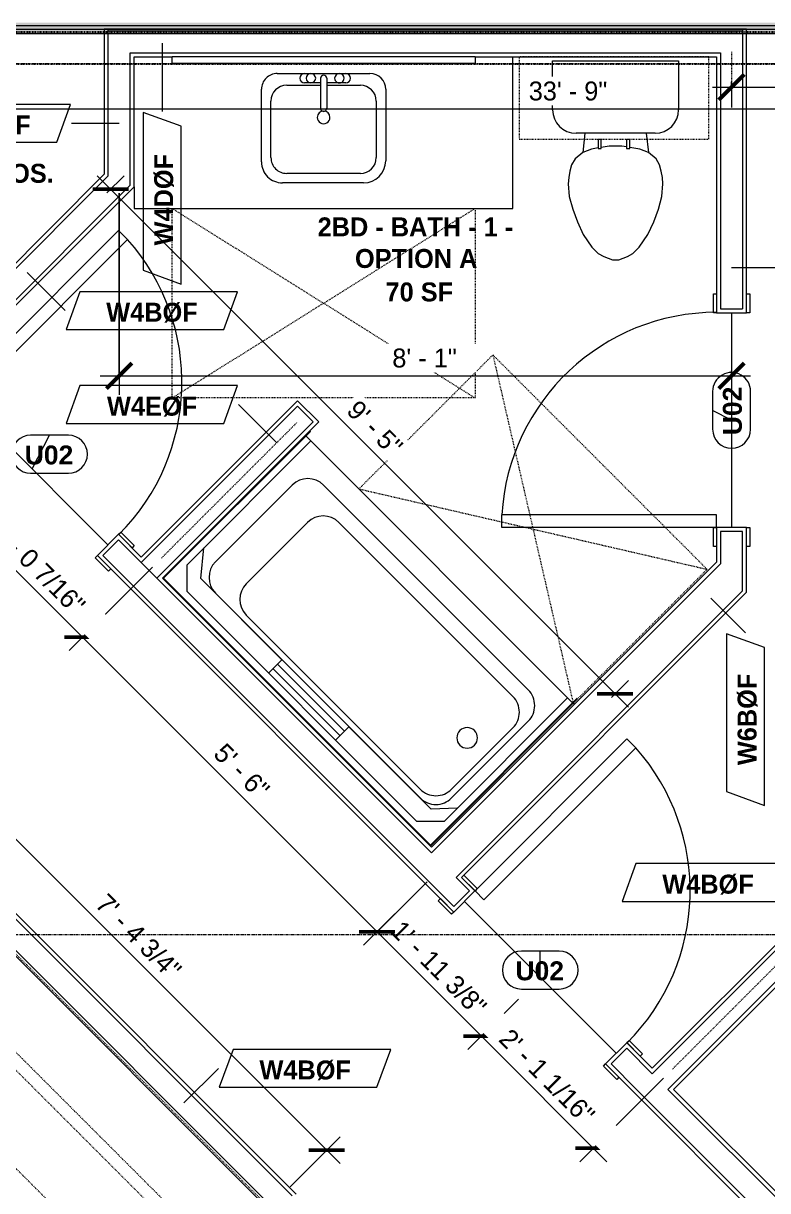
# Model space of a CAD drawing. Header units: inches. Extents: x -4058 to -1781, y 9814 to 12264.
# Drawn here: x -2393.8 to -2275.9, y 11494.7 to 11679.5 of the extents above; entities that cross this region are included whole.
import ezdxf

# ---------------------------------------------------------------- set-up
doc = ezdxf.new("R2010")
doc.units = ezdxf.units.IN
doc.header["$MEASUREMENT"] = 0
for name, pattern in [('Aligning Line 1_8_', [0.25, 0.125, -0.125]), ('Dash', [0.25, 0.125, -0.125]), ('Dash 3_32_', [0.1875, 0.09375, -0.09375]), ('Dash_2_', [0.25, 0.125, -0.125]), ('Grid Line 1_2_', [0.875, 0.5, -0.125, 0.125, -0.125])]:
    doc.linetypes.add(name, pattern=pattern)
for name, color, linetype, lineweight in [('0-1', 7, 'Continuous', 5), ('A-ANNO-DIMS', 211, 'Continuous', 9), ('A-ANNO-DIMS-32', 211, 'Continuous', 9), ('A-AREA-IDEN', 2, 'Continuous', 9), ('A-DETL-1', 90, 'Dash 3_32_', 9), ('A-DOOR-2', 31, 'Continuous', 9), ('A-DOOR-IDEN', 31, 'Continuous', 9), ('A-FLOR-2', 192, 'Continuous', 9), ('A-GENM', 5, 'Continuous', 9), ('A-GENM-2', 147, 'Dash', 9), ('A-WALL-1', 7, 'Continuous', 9), ('A-WALL-2', 113, 'Continuous', 9), ('A-WALL-IDEN', 211, 'Continuous', 9), ('G-ANNO-SYMB', 111, 'Aligning Line 1_8_', 9), ('I-WALL-1', 1, 'Continuous', 18), ('I-WALL-2', 10, 'Continuous', 5), ('I-WALL-3', 7, 'Continuous', 9), ('I-WALL-4', 2, 'Continuous', 9), ('P-SANR-FIXT', 6, 'Continuous', 9), ('Q-CASE', 31, 'Continuous', 9), ('Q-CASE-3', 31, 'Dash', 9), ('Q-CASE-HDLN', 31, 'Dash', 9), ('S-GRID-1', 1, 'Grid Line 1_2_', 9)]:
    doc.layers.add(name, color=color, linetype=linetype, lineweight=lineweight)
doc.layers.add('0-3', color=250, linetype='Dash_2_')
doc.styles.add('Arial_B', font='arialbd.ttf', dxfattribs={"height": 3})
doc.styles.add('Century Gothic', font='ufonts.com_century-gothic.ttf', dxfattribs={"height": 3})
doc.styles.add('Century Gothic_B_1', font='GOTHICB.TTF', dxfattribs={"height": 3})
doc.dimstyles.new('MARKETING_DIMENSION', dxfattribs={"dimscale": 12, "dimtxt": 3.132505, "dimasz": 0.333333, "dimexe": 0.25, "dimexo": 0.166667, "dimgap": 0.041667, "dimtad": 1, "dimdec": 4, "dimrnd": 0.0625, "dimzin": 3, "dimdsep": 46, "dimlunit": 4, "dimtxsty": 'Century Gothic', "dimblk1": 'OBLIQUE', "dimblk2": 'OBLIQUE', "dimsah": 1, "dimcen": 0.09, "dimdle": 0.25, "dimazin": 0, "dimtfac": 1, "dimtdec": 4, "dimtix": 1, "dimtmove": 0, "dimatfit": 3, "dimfxl": 1, "dimtvp": 1, "dimtfill": 1, "dimfrac": 2, "dimtolj": 1, "dimtzin": 0, "dimarcsym": 2})
doc.dimstyles.new('THE_DIMENSION_STRING', dxfattribs={"dimscale": 12, "dimtxt": 3.132505, "dimasz": 0.333333, "dimexe": 0.25, "dimexo": 0.166667, "dimgap": 0.041667, "dimtad": 1, "dimdec": 4, "dimrnd": 0.0625, "dimzin": 3, "dimdsep": 46, "dimlunit": 4, "dimtxsty": 'Century Gothic', "dimblk1": 'OBLIQUE', "dimblk2": 'OBLIQUE', "dimsah": 1, "dimcen": 0.09, "dimdle": 0.25, "dimazin": 0, "dimtfac": 1, "dimtdec": 4, "dimtix": 1, "dimtmove": 0, "dimatfit": 3, "dimfxl": 1, "dimtvp": 1, "dimtfill": 1, "dimfrac": 2, "dimtolj": 1, "dimtzin": 0, "dimarcsym": 2})
doc.dimstyles.new('THE_DIMENSION_STRING_3', dxfattribs={"dimscale": 12, "dimtxt": 3.132505, "dimasz": 0.333333, "dimexe": 0.25, "dimexo": 0.166667, "dimgap": 0.041667, "dimtad": 1, "dimdec": 4, "dimrnd": 0.0625, "dimzin": 3, "dimdsep": 46, "dimlunit": 4, "dimtxsty": 'Century Gothic', "dimblk1": 'OBLIQUE', "dimblk2": 'OBLIQUE', "dimsah": 1, "dimcen": 0.09, "dimdle": 0.25, "dimazin": 0, "dimtfac": 1, "dimtdec": 4, "dimtix": 1, "dimtmove": 0, "dimatfit": 3, "dimfxl": 1, "dimtvp": 1, "dimtfill": 1, "dimfrac": 2, "dimtolj": 1, "dimtzin": 0, "dimarcsym": 2})

# ---------------------------------------------------------------- blocks, each defined once
blk = doc.blocks.new('CTR - 1st Phase - Common Walls_rvt-1-UNIT PLANS - 1ST FLOOR')
at = {"layer": 'I-WALL-1'}
blk.add_hatch(color=256, dxfattribs=at).paths.add_polyline_path([(-2104.82, 11677.86), (-2104.82, 11678.49), (-2437.97, 11678.49), (-2438.6, 11677.86), (-2156.62, 11677.86)], flags=0)
at = {"layer": 'I-WALL-2'}
for points in [[(-2104.82, 11679.11), (-2104.82, 11679.61), (-2437.73, 11679.61), (-2438.23, 11679.11), (-2156.62, 11679.11)], [(-2104.82, 11678.49), (-2104.82, 11679.11), (-2437.35, 11679.11), (-2437.97, 11678.49), (-2156.62, 11678.49)]]:
    blk.add_hatch(color=256, dxfattribs=at).paths.add_polyline_path(points, flags=0)
at = {"layer": 'A-WALL-1'}
for p, q in [((-2104.82, 11678.49), (-2437.97, 11678.49)), ((-2104.82, 11679.11), (-2437.35, 11679.11))]:
    blk.add_line(p, q, dxfattribs=at)
at = {"layer": 'I-WALL-3'}
blk.add_line((-2438.6, 11677.86), (-2104.82, 11677.86), dxfattribs=at)
blk = doc.blocks.new('SWING - SINGLE - FLUSH - SWING - FLUSH - 2-10 x 6-8 - PRIVACY-4202132-UNIT PLANS - 1ST FLOOR')
at = {"layer": 'A-DOOR-2'}
for p, q in [((-20, 2.37), (-20, 2.87)), ((-20, 2.87), (-17, 2.87)), ((-17, 2.37), (-20, 2.37)), ((-17, 2.87), (-17, 2.37)), ((17, 2.37), (17, 2.87)), ((17, 2.87), (20, 2.87)), ((20, 2.37), (17, 2.37)), ((20, 2.87), (20, 2.37)), ((-20, -2.38), (-17, -2.38)), ((-20, -2.88), (-20, -2.38)), ((-17, -2.88), (-20, -2.88)), ((-17, -2.38), (-17, -2.88)), ((15, -2.38), (15, -36.38)), ((17, -2.38), (15, -2.38)), ((17, -2.38), (17, -36.38)), ((17, -2.38), (20, -2.38)), ((17, -2.88), (17, -2.38)), ((20, -2.88), (17, -2.88)), ((20, -2.38), (20, -2.88)), ((17, -36.38), (15, -36.38))]:
    blk.add_line(p, q, dxfattribs=at)
blk.add_arc((17, -2.38), 34.07, 180, 266.6343, dxfattribs=at)
blk = doc.blocks.new('SWING - SINGLE - FLUSH - SWING - FLUSH - 2-10 x 6-8 - PRIVACY-V44-UNIT PLANS - 1ST FLOOR')
at = {"layer": 'A-DOOR-2'}
for p, q in [((-20, 2.37), (-20, 2.87)), ((-20, 2.87), (-17, 2.87)), ((-17, 2.37), (-20, 2.37)), ((-17, 2.87), (-17, 2.37)), ((17, 2.37), (17, 2.87)), ((17, 2.87), (20, 2.87)), ((20, 2.37), (17, 2.37)), ((20, 2.87), (20, 2.37)), ((-20, -2.38), (-17, -2.38)), ((-20, -2.88), (-20, -2.38)), ((-17, -2.88), (-20, -2.88)), ((-17, -2.38), (-17, -2.88)), ((15, -2.38), (15, -36.38)), ((17, -2.38), (15, -2.38)), ((17, -2.38), (17, -36.38)), ((17, -2.38), (20, -2.38)), ((17, -2.88), (17, -2.38)), ((20, -2.88), (17, -2.88)), ((20, -2.38), (20, -2.88)), ((17, -36.38), (15, -36.38))]:
    blk.add_line(p, q, dxfattribs=at)
blk.add_arc((17, -2.38), 34.07, 180, 266.6343, dxfattribs=at)
blk = doc.blocks.new('M_Sink Vanity-Square - 500 x 440mm-1372835-UNIT PLANS - 1ST FLOOR')
at = {"layer": 'P-SANR-FIXT'}
for p, q in [((-5.72, 10.23), (7.14, 10.23)), ((-5.22, 8.73), (6.46, 8.73)), ((-9.22, -4.59), (-9.22, 6.73)), ((-7.72, -2.72), (-7.72, 6.23)), ((8.96, 6.23), (8.96, -2.72)), ((10.46, 6.91), (10.46, -4.59)), ((0.12, -6.33), (0.12, -1.59)), ((1.12, -6.33), (1.12, -1.59)), ((0.12, -5.22), (-5.22, -5.22)), ((6.46, -5.22), (1.12, -5.22)), ((7.96, -7.09), (-6.72, -7.09)), ((-2.88, -5.59), (0.12, -5.59)), ((3.62, -7.09), (-2.88, -7.09)), ((1.12, -5.59), (3.62, -5.59))]:
    blk.add_line(p, q, dxfattribs=at)
for centre, radius, start, end in [((-5.72, 6.73), 3.5, 90, 180), ((7.14, 6.91), 3.32, 360, 90), ((-5.22, 6.23), 2.5, 90, 180), ((6.46, 6.23), 2.5, 360, 90), ((0.62, -0.13), 1, 360, 180), ((0.62, -0.13), 1, 180, 0), ((0.62, -1.59), 0.5, 360, 180), ((-5.22, -2.72), 2.5, 180, 270), ((6.46, -2.72), 2.5, 270, 360), ((-6.72, -4.59), 2.5, 180, 270), ((7.96, -4.59), 2.5, 270, 0), ((-2.88, -6.34), 0.75, 90, 270), ((-1.88, -6.34), 0.75, 360, 180), ((-1.88, -6.34), 0.75, 180, 0), ((0.62, -6.33), 0.5, 180, 0), ((2.62, -6.34), 0.75, 0, 180), ((2.62, -6.34), 0.75, 180, 0), ((3.62, -6.34), 0.75, 270, 90)]:
    blk.add_arc(centre, radius, start, end, dxfattribs=at)
blk = doc.blocks.new('Bath Vanity - Bath Vanity 60_-3668790-UNIT PLANS - 1ST FLOOR')
at = {"layer": 'Q-CASE'}
for p, q in [((30.74, 24), (-29.26, 24)), ((-29.26, 24), (-29.26, 0)), ((30.74, 20.56), (30.74, 24))]:
    blk.add_line(p, q, dxfattribs=at)
blk = doc.blocks.new('Toilet-Domestic-3D - Toilet-Domestic-3D-V79-UNIT PLANS - 1ST FLOOR')
at = {"layer": 'P-SANR-FIXT'}
for p, q in [((-9.98, 19.48), (9.98, 19.48)), ((-9.98, 11.75), (-9.98, 19.48)), ((9.98, 19.48), (9.98, 11.75)), ((6.25, 8.02), (-6.25, 8.02)), ((-4.86, 8.02), (-5.21, 5)), ((4.86, 8.02), (5.21, 5)), ((-2.75, 5.69), (-3.84, 5.5)), ((-1, 6), (-2.26, 5.78)), ((1, 6), (-1, 6)), ((1.75, 5.87), (1, 6)), ((3.84, 5.5), (2.24, 5.78)), ((-6.4, 4), (-6.97, 3)), ((-5.21, 5), (-6.4, 4)), ((-3.84, 5.5), (-5.21, 5)), ((5.21, 5), (3.84, 5.5)), ((6.4, 4), (5.21, 5)), ((6.97, 3), (6.4, 4)), ((-7.24, 2), (-7.41, 1)), ((-6.97, 3), (-7.24, 2)), ((7.24, 2), (6.97, 3)), ((7.41, 1), (7.24, 2)), ((-7.41, 1), (-7.5, 0)), ((7.5, 0), (7.41, 1)), ((-7.5, 0), (-7.33, -1.99)), ((7.33, -1.99), (7.5, 0)), ((-7.33, -1.99), (-6.79, -4)), ((6.79, -4), (7.33, -1.99)), ((-6.79, -4), (-6.06, -6)), ((6.06, -6), (6.79, -4)), ((-6.06, -6), (-5.13, -8)), ((5.13, -8), (6.06, -6)), ((-5.13, -8), (-3.74, -10)), ((3.74, -10), (5.13, -8)), ((-3.74, -10), (-2.74, -11)), ((-2.74, -11), (-1.87, -11.5)), ((1.87, -11.5), (2.74, -11)), ((2.74, -11), (3.74, -10)), ((-1.87, -11.5), (-0.5, -12)), ((-0.5, -12), (0.5, -12)), ((0.5, -12), (1.87, -11.5))]:
    blk.add_line(p, q, dxfattribs=at)
for centre, start, end in [((-6.25, 11.75), 180, 270), ((6.25, 11.75), 270, 360)]:
    blk.add_arc(centre, 3.73, start, end, dxfattribs=at)
blk = doc.blocks.new('300 Series Wall Hung Cabinet_326 - 30_-2909952-UNIT PLANS - 1ST FLOOR')
at = {"layer": 'Q-CASE'}
for p, q in [((-2.5, -13.19), (-2.01, -13.19)), ((-2.5, -13.19), (-2.5, -14.69)), ((-2.5, -14.69), (-2.01, -14.69)), ((-2.01, -14.69), (-2.01, -13.19)), ((2, -13.19), (2.49, -13.19)), ((2, -13.19), (2, -14.69)), ((2, -14.69), (2.49, -14.69)), ((2.49, -14.69), (2.49, -13.19))]:
    blk.add_line(p, q, dxfattribs=at)
at = {"layer": 'Q-CASE-3'}
for p, q in [((15, -0.19), (-15, -0.19)), ((-15, -0.19), (-15, -13.19)), ((15, -13.19), (15, -0.19)), ((-15, -13.19), (15, -13.19))]:
    blk.add_line(p, q, dxfattribs=at)
blk = doc.blocks.new('BATHROOM MIRROR - BATHROOM MIRROR 48_-3124766-UNIT PLANS - 1ST FLOOR')
at = {"layer": 'Q-CASE'}
for p, q in [((24.74, 24), (-23.26, 24)), ((-23.26, 23), (-23.26, 24)), ((-23.26, 23), (24.74, 23)), ((24.74, 24), (24.74, 23))]:
    blk.add_line(p, q, dxfattribs=at)
blk = doc.blocks.new('CTS6032CP - CTS6032CP-3806650-UNIT PLANS - 1ST FLOOR')
at = {"layer": 'P-SANR-FIXT'}
for p, q in [((0.12, 33), (0, 33)), ((0, 0), (0, 33)), ((0.12, 0.12), (0.12, 33)), ((0.12, 32), (1.25, 32)), ((58.75, 32), (1.25, 32)), ((1.25, 4.25), (1.25, 32)), ((58.75, 32), (59.88, 32)), ((58.75, 32), (58.75, 4.31)), ((60, 33), (59.88, 33)), ((59.88, 33), (59.88, 0.12)), ((60, 33), (60, 0)), ((7.6, 28.46), (53.48, 28.46)), ((52.5, 26), (13.5, 26)), ((4.1, 7.77), (4.1, 24.96)), ((56.98, 24.96), (56.98, 7.77)), ((10, 22.5), (10, 8.75)), ((56, 8.75), (56, 22.5)), ((4.31, 4.25), (1.25, 8.02)), ((58.75, 7.23), (55.94, 4.25)), ((4.25, 1.25), (1.25, 4.25)), ((22.5, 4.25), (4.31, 4.25)), ((53.48, 4.27), (7.6, 4.27)), ((13.5, 5.25), (52.5, 5.25)), ((22.5, 1.25), (22.5, 4.25)), ((37.5, 4.25), (37.5, 1.25)), ((55.94, 4.25), (37.5, 4.25)), ((58.75, 4.31), (55.69, 1.25)), ((37.5, 3.25), (22.5, 3.25)), ((22.5, 2.25), (37.5, 2.25)), ((59.88, 0.12), (0.12, 0.12)), ((55.69, 1.25), (4.25, 1.25)), ((60, 0), (0, 0))]:
    blk.add_line(p, q, dxfattribs=at)
for centre, radius, start, end in [((7.6, 24.96), 3.5, 90, 180), ((53.48, 24.96), 3.5, 360, 90), ((13.5, 22.5), 3.5, 90, 180), ((52.5, 22.5), 3.5, 360, 90), ((52, 16.25), 1.63, 0, 180), ((52, 16.25), 1.63, 180, 360), ((7.6, 7.77), 3.5, 180, 270), ((13.5, 8.75), 3.5, 180, 270), ((52.5, 8.75), 3.5, 270, 0), ((53.48, 7.77), 3.5, 270, 0)]:
    blk.add_arc(centre, radius, start, end, dxfattribs=at)
blk = doc.blocks.new('ADA Clearances - 30_x48_-V80-UNIT PLANS - 1ST FLOOR')
at = {"layer": 'A-GENM-2'}
for p, q in [((-15, 24), (15, -24)), ((-15, 24), (15, 24)), ((15, 24), (-14.92, -23.88)), ((15, 24), (15, -24)), ((15, -24), (-14, -24))]:
    blk.add_line(p, q, dxfattribs=at)
blk = doc.blocks.new('OD_CW_Closet - OD_CW_Closet-3810373-UNIT PLANS - 1ST FLOOR')
at = {"layer": 'Q-CASE-HDLN'}
for p, q in [((87.24, 24), (0.74, 24)), ((0.74, 24), (0.74, 0)), ((87.24, 0), (87.24, 24)), ((0.74, 13), (87.24, 13)), ((0.74, 11), (87.24, 11)), ((0.74, 0), (87.24, 0))]:
    blk.add_line(p, q, dxfattribs=at)
blk = doc.blocks.new('ADA Clearances - 30_x48_-V134-UNIT PLANS - 1ST FLOOR')
at = {"layer": 'A-GENM-2'}
for p, q in [((15, 24), (-15, -24)), ((-15, 24), (15, -24)), ((-15, -24), (-15, 24)), ((-15, 24), (15, 24)), ((15, -24), (-15, -24))]:
    blk.add_line(p, q, dxfattribs=at)
blk = doc.blocks.new('DIMBLOCK216-UNIT PLANS - 1ST FLOOR')
at = {"layer": 'A-ANNO-DIMS-32'}
for p, q in [((-2315.35, 11524.99), (-2323.35, 11516.99)), ((-2321.23, 11519.11), (-2315.35, 11524.99)), ((-2301.37, 11499.25), (-2321.23, 11519.11)), ((-2292.4, 11512.47), (-2305.61, 11499.25)), ((-2303.49, 11501.37), (-2292.4, 11512.47))]:
    blk.add_line(p, q, dxfattribs=at)
at = {"layer": 'A-ANNO-DIMS-32', "lineweight": 50}
for p, q in [((-2321.23, 11519.11), (-2324.05, 11519.11)), ((-2321.23, 11519.11), (-2318.4, 11519.11)), ((-2303.49, 11501.37), (-2306.32, 11501.37)), ((-2303.49, 11501.37), (-2300.66, 11501.37))]:
    blk.add_line(p, q, dxfattribs=at)
at = {"layer": 'A-ANNO-DIMS-32', "color": 0, "insert": (-2316.53, 11520.56), "char_height": 3, "width": 24.5827, "attachment_point": 1, "rotation": 315, "line_spacing_factor": 0.984502, "style": 'Century Gothic', "bg_fill": 3, "box_fill_scale": 1.25, "bg_fill_color": 256, "bg_fill_true_color": 13158600, "bg_fill_transparency": 0}
blk.add_mtext('2\' - 1 1/16"', dxfattribs=at)
blk = doc.blocks.new('_Oblique')
at = {"color": 0, "linetype": 'ByBlock', "lineweight": -2}
blk.add_line((-0.5, -0.5), (0.5, 0.5), dxfattribs=at)
blk = doc.blocks.new('DIMBLOCK217-UNIT PLANS - 1ST FLOOR')
at = {"layer": 'A-ANNO-DIMS-32'}
for p, q in [((-2329.84, 11543.55), (-2339.88, 11533.52)), ((-2337.75, 11535.64), (-2329.84, 11543.55)), ((-2321.23, 11519.11), (-2337.75, 11535.64)), ((-2315.35, 11524.99), (-2323.35, 11516.99)), ((-2321.23, 11519.11), (-2315.35, 11524.99))]:
    blk.add_line(p, q, dxfattribs=at)
at = {"layer": 'A-ANNO-DIMS-32', "lineweight": 50}
for p, q in [((-2337.75, 11535.64), (-2340.58, 11535.64)), ((-2337.75, 11535.64), (-2334.93, 11535.64)), ((-2321.23, 11519.11), (-2324.05, 11519.11)), ((-2321.23, 11519.11), (-2318.4, 11519.11))]:
    blk.add_line(p, q, dxfattribs=at)
at = {"layer": 'A-ANNO-DIMS-32', "color": 0, "insert": (-2333.66, 11537.69), "char_height": 3, "width": 24.5827, "attachment_point": 1, "rotation": 315, "line_spacing_factor": 0.984502, "style": 'Century Gothic', "bg_fill": 3, "box_fill_scale": 1.25, "bg_fill_color": 256, "bg_fill_true_color": 13158600, "bg_fill_transparency": 0}
blk.add_mtext('1\' - 11 3/8"', dxfattribs=at)
blk = doc.blocks.new('DIMBLOCK218-UNIT PLANS - 1ST FLOOR')
at = {"layer": 'A-ANNO-DIMS-32'}
for p, q in [((-2373.33, 11593.4), (-2386.54, 11580.19)), ((-2384.42, 11582.31), (-2373.33, 11593.4)), ((-2337.75, 11535.64), (-2384.42, 11582.31)), ((-2329.84, 11543.55), (-2339.88, 11533.52)), ((-2337.75, 11535.64), (-2329.84, 11543.55))]:
    blk.add_line(p, q, dxfattribs=at)
at = {"layer": 'A-ANNO-DIMS-32', "lineweight": 50}
for p, q in [((-2384.42, 11582.31), (-2387.25, 11582.31)), ((-2384.42, 11582.31), (-2381.59, 11582.31)), ((-2337.75, 11535.64), (-2340.58, 11535.64)), ((-2337.75, 11535.64), (-2334.93, 11535.64))]:
    blk.add_line(p, q, dxfattribs=at)
at = {"layer": 'A-ANNO-DIMS-32', "color": 0, "insert": (-2361.73, 11565.75), "char_height": 3, "width": 12.5897, "attachment_point": 1, "rotation": 315, "line_spacing_factor": 0.984502, "style": 'Century Gothic', "bg_fill": 3, "box_fill_scale": 1.25, "bg_fill_color": 256, "bg_fill_true_color": 13158600, "bg_fill_transparency": 0}
blk.add_mtext('5\' - 6"', dxfattribs=at)
blk = doc.blocks.new('DIMBLOCK219-UNIT PLANS - 1ST FLOOR')
at = {"layer": 'A-ANNO-DIMS-32'}
for p, q in [((-2395.84, 11605.48), (-2403.84, 11597.48)), ((-2401.72, 11599.6), (-2395.84, 11605.48)), ((-2384.42, 11582.31), (-2401.72, 11599.6)), ((-2373.33, 11593.4), (-2386.54, 11580.19)), ((-2384.42, 11582.31), (-2373.33, 11593.4))]:
    blk.add_line(p, q, dxfattribs=at)
at = {"layer": 'A-ANNO-DIMS-32', "lineweight": 50}
for p, q in [((-2401.72, 11599.6), (-2404.55, 11599.6)), ((-2401.72, 11599.6), (-2398.89, 11599.6)), ((-2384.42, 11582.31), (-2387.25, 11582.31)), ((-2384.42, 11582.31), (-2381.59, 11582.31))]:
    blk.add_line(p, q, dxfattribs=at)
at = {"layer": 'A-ANNO-DIMS-32', "color": 0, "insert": (-2397.24, 11601.27), "char_height": 3, "width": 24.5827, "attachment_point": 1, "rotation": 315, "line_spacing_factor": 0.984502, "style": 'Century Gothic', "bg_fill": 3, "box_fill_scale": 1.25, "bg_fill_color": 256, "bg_fill_true_color": 13158600, "bg_fill_transparency": 0}
blk.add_mtext('2\' - 0 7/16"', dxfattribs=at)
blk = doc.blocks.new('DIMBLOCK263-UNIT PLANS - 1ST FLOOR')
at = {"layer": 'A-ANNO-DIMS-32'}
for p, q in [((-2414.65, 11557.64), (-2406.35, 11565.94)), ((-2408.47, 11563.81), (-2414.65, 11557.64)), ((-2408.47, 11563.81), (-2343.6, 11498.94)), ((-2351.52, 11495.26), (-2343.6, 11503.18)), ((-2345.72, 11501.06), (-2351.52, 11495.26))]:
    blk.add_line(p, q, dxfattribs=at)
at = {"layer": 'A-ANNO-DIMS-32', "lineweight": 50}
for p, q in [((-2408.47, 11563.81), (-2411.3, 11563.81)), ((-2408.47, 11563.81), (-2405.64, 11563.81)), ((-2345.72, 11501.06), (-2348.55, 11501.06)), ((-2345.72, 11501.06), (-2342.89, 11501.06))]:
    blk.add_line(p, q, dxfattribs=at)
at = {"layer": 'A-ANNO-DIMS-32', "color": 0, "insert": (-2380.44, 11541.93), "char_height": 3, "width": 21.7784, "attachment_point": 1, "rotation": 315, "line_spacing_factor": 0.984502, "style": 'Century Gothic', "bg_fill": 3, "box_fill_scale": 1.25, "bg_fill_color": 256, "bg_fill_true_color": 13158600, "bg_fill_transparency": 0}
blk.add_mtext('7\' - 4 3/4"', dxfattribs=at)
blk = doc.blocks.new('Wall Tag - Arch Wall-3956453-UNIT PLANS - 1ST FLOOR')
at = {"layer": 'A-WALL-IDEN'}
for p, q in [((-0.3561, 0.0937), (-0.4244, -0.0937)), ((0.4244, 0.0937), (-0.3561, 0.0937)), ((0.3561, -0.0937), (0.4244, 0.0937)), ((-0.4244, -0.0937), (0.3561, -0.0937))]:
    blk.add_line(p, q, dxfattribs=at)
blk = doc.blocks.new('Door Tag - Type Mark-2601225-UNIT PLANS - 1ST FLOOR')
at = {"layer": 'A-DOOR-IDEN'}
for p, q in [((0.09375, 0.09375), (-0.09375, 0.09375)), ((-0.09375, -0.09375), (0.09375, -0.09375))]:
    blk.add_line(p, q, dxfattribs=at)
for centre, start, end in [((-0.09375, 0), 90, 270), ((0.09375, 0), 270, 90)]:
    blk.add_arc(centre, 0.09375, start, end, dxfattribs=at)
blk = doc.blocks.new('DIMBLOCK771-UNIT PLANS - 1ST FLOOR')
at = {"layer": 'A-ANNO-DIMS-32'}
for p, q in [((-2104.82, 11666.94), (-2104.82, 11672.39)), ((-2281.6, 11670.22), (-2281.6, 11666.39)), ((-2281.6, 11669.39), (-2281.6, 11670.22)), ((-2284.6, 11669.39), (-2101.82, 11669.39)), ((-2104.82, 11669.39), (-2104.82, 11666.94))]:
    blk.add_line(p, q, dxfattribs=at)
at = {"layer": 'A-ANNO-DIMS-32', "lineweight": 50}
for p, q in [((-2281.6, 11669.39), (-2279.6, 11671.39)), ((-2104.82, 11669.39), (-2102.82, 11671.39)), ((-2281.6, 11669.39), (-2283.6, 11667.39)), ((-2104.82, 11669.39), (-2106.82, 11667.39))]:
    blk.add_line(p, q, dxfattribs=at)
at = {"layer": 'A-ANNO-DIMS-32', "color": 0, "insert": (-2203.45, 11673.74), "char_height": 3, "width": 24.5827, "attachment_point": 1, "line_spacing_factor": 0.984502, "style": 'Century Gothic', "bg_fill": 3, "box_fill_scale": 1.25, "bg_fill_color": 256, "bg_fill_true_color": 13158600, "bg_fill_transparency": 0}
blk.add_mtext('14\' - 8 3/4"', dxfattribs=at)
blk = doc.blocks.new('DIMBLOCK883-UNIT PLANS - 1ST FLOOR')
at = {"layer": 'A-ANNO-DIMS-32'}
for p, q in [((-2509.81, 11646.24), (-2509.81, 11668.94)), ((-2104.82, 11666.77), (-2104.82, 11662.94)), ((-2104.82, 11665.94), (-2104.82, 11666.77)), ((-2509.81, 11665.94), (-2104.82, 11665.94)), ((-2509.81, 11665.94), (-2509.81, 11646.24))]:
    blk.add_line(p, q, dxfattribs=at)
at = {"layer": 'A-ANNO-DIMS-32', "lineweight": 50}
for p, q in [((-2509.81, 11665.94), (-2507.81, 11667.94)), ((-2104.82, 11665.94), (-2102.82, 11667.94)), ((-2509.81, 11665.94), (-2511.81, 11663.94)), ((-2104.82, 11665.94), (-2106.82, 11663.94))]:
    blk.add_line(p, q, dxfattribs=at)
at = {"layer": 'A-ANNO-DIMS-32', "color": 0, "insert": (-2313.73, 11670.28), "char_height": 3, "width": 15.394, "attachment_point": 1, "line_spacing_factor": 0.984502, "style": 'Century Gothic', "bg_fill": 3, "box_fill_scale": 1.25, "bg_fill_color": 256, "bg_fill_true_color": 13158600, "bg_fill_transparency": 0}
blk.add_mtext('33\' - 9"', dxfattribs=at)
blk = doc.blocks.new('DIMBLOCK1307-UNIT PLANS - 1ST FLOOR')
at = {"layer": 'A-ANNO-DIMS-32'}
for p, q in [((-2378.6, 11652.6), (-2378.6, 11620.66)), ((-2378.6, 11623.66), (-2378.6, 11652.6)), ((-2281.6, 11624.49), (-2281.6, 11620.66)), ((-2281.6, 11623.66), (-2281.6, 11624.49)), ((-2381.6, 11623.66), (-2278.6, 11623.66))]:
    blk.add_line(p, q, dxfattribs=at)
at = {"layer": 'A-ANNO-DIMS-32', "lineweight": 50}
for p, q in [((-2378.6, 11623.66), (-2376.6, 11625.66)), ((-2281.6, 11623.66), (-2279.6, 11625.66)), ((-2378.6, 11623.66), (-2380.6, 11621.66)), ((-2281.6, 11623.66), (-2283.6, 11621.66))]:
    blk.add_line(p, q, dxfattribs=at)
at = {"layer": 'A-ANNO-DIMS-32', "color": 0, "insert": (-2335.34, 11628), "char_height": 3, "width": 12.5897, "attachment_point": 1, "line_spacing_factor": 0.984502, "style": 'Century Gothic', "bg_fill": 3, "box_fill_scale": 1.25, "bg_fill_color": 256, "bg_fill_true_color": 13158600, "bg_fill_transparency": 0}
blk.add_mtext('8\' - 1"', dxfattribs=at)
blk = doc.blocks.new('DIMBLOCK1308-UNIT PLANS - 1ST FLOOR')
at = {"layer": 'A-ANNO-DIMS-32'}
for p, q in [((-2297.93, 11571.22), (-2382.08, 11655.37)), ((-2380.54, 11652.66), (-2377.83, 11655.37)), ((-2379.95, 11653.25), (-2380.54, 11652.66)), ((-2300.64, 11572.76), (-2297.93, 11575.46)), ((-2300.05, 11573.34), (-2300.64, 11572.76))]:
    blk.add_line(p, q, dxfattribs=at)
at = {"layer": 'A-ANNO-DIMS-32', "lineweight": 50}
for p, q in [((-2379.95, 11653.25), (-2382.78, 11653.25)), ((-2379.95, 11653.25), (-2377.13, 11653.25)), ((-2300.05, 11573.34), (-2302.88, 11573.34)), ((-2300.05, 11573.34), (-2297.22, 11573.34))]:
    blk.add_line(p, q, dxfattribs=at)
at = {"layer": 'A-ANNO-DIMS-32', "color": 0, "insert": (-2340.64, 11620.08), "char_height": 3, "width": 12.5897, "attachment_point": 1, "rotation": 315, "line_spacing_factor": 0.984502, "style": 'Century Gothic', "bg_fill": 3, "box_fill_scale": 1.25, "bg_fill_color": 256, "bg_fill_true_color": 13158600, "bg_fill_transparency": 0}
blk.add_mtext('9\' - 5"', dxfattribs=at)

msp = doc.modelspace()

# ---------------------------------------------------------------- linework, layer by layer
at = {"layer": '0-3'}
msp.add_line((-2092.28015, 11678.07195), (-2442.25206, 11678.07195), dxfattribs=at)
at = {"layer": 'A-DETL-1'}
for p, q in [((-2281.59569, 11674.9894), (-2281.59569, 11665.9894)), ((-2350.51592, 11616.21508), (-2371.91464, 11594.81636)), ((-2269.58287, 11535.28203), (-2290.98159, 11513.88331))]:
    msp.add_line(p, q, dxfattribs=at)
at = {"layer": 'A-DOOR-IDEN'}
for p, q in [((-2281.59569, 11616.66386), (-2284.59569, 11618.20927)), ((-2392.3946, 11608.92667), (-2389.62797, 11614.26748)), ((-2311.9018, 11528.43387), (-2311.9018, 11532.58947))]:
    msp.add_line(p, q, dxfattribs=at)
at = {"layer": 'A-FLOR-2'}
for p, q in [((-2281.59569, 11633.66386), (-2281.59569, 11599.66386)), ((-2380.37378, 11596.90585), (-2404.41541, 11620.94748)), ((-2404.41541, 11620.94748), (-2380.37378, 11596.90585)), ((-2306.68957, 11571.83524), (-2306.51011, 11571.65577)), ((-2299.88098, 11516.41305), (-2323.92261, 11540.45468)), ((-2323.92261, 11540.45468), (-2299.88098, 11516.41305))]:
    msp.add_line(p, q, dxfattribs=at)
at = {"layer": 'A-WALL-2'}
for p, q in [((-2380.97069, 11678.5519), (-2380.97069, 11655.58711)), ((-2279.22069, 11678.5519), (-2380.97069, 11678.5519)), ((-2380.34569, 11655.32823), (-2380.34569, 11678.5519)), ((-2380.34569, 11678.3019), (-2279.84569, 11678.3019)), ((-2279.84569, 11678.5519), (-2279.84569, 11634.28886)), ((-2279.22069, 11633.66386), (-2279.22069, 11678.5519)), ((-2376.84569, 11653.87848), (-2376.84569, 11674.8019)), ((-2376.84569, 11674.8019), (-2283.34569, 11674.8019)), ((-2376.22069, 11653.6196), (-2376.22069, 11674.1769)), ((-2376.22069, 11674.1769), (-2370.22069, 11674.1769)), ((-2322.22069, 11674.1769), (-2283.97069, 11674.1769)), ((-2283.97069, 11674.1769), (-2283.97069, 11633.66386)), ((-2283.34569, 11674.8019), (-2283.34569, 11634.28886)), ((-2380.97069, 11655.58711), (-2397.49736, 11639.06043)), ((-2380.34569, 11655.32823), (-2397.49736, 11638.17655)), ((-2376.84569, 11653.87848), (-2405.85861, 11624.86556)), ((-2404.97473, 11624.86556), (-2376.22069, 11653.6196)), ((-2283.97069, 11633.66386), (-2279.22069, 11633.66386)), ((-2283.34569, 11634.28886), (-2279.84569, 11634.28886)), ((-2375.09947, 11594.10641), (-2350.35073, 11618.85515)), ((-2347.87586, 11616.38027), (-2350.35073, 11618.85515)), ((-2372.62459, 11591.63154), (-2347.87586, 11616.38027)), ((-2378.6944, 11598.58523), (-2382.05316, 11595.22647)), ((-2375.09947, 11594.99029), (-2378.6944, 11598.58523)), ((-2283.97069, 11599.66386), (-2283.97069, 11594.19519)), ((-2279.22069, 11599.66386), (-2283.97069, 11599.66386)), ((-2283.34569, 11599.03886), (-2283.34569, 11593.93631)), ((-2279.84569, 11599.03886), (-2283.34569, 11599.03886)), ((-2279.84569, 11589.65813), (-2279.84569, 11599.03886)), ((-2279.22069, 11589.39925), (-2279.22069, 11599.66386)), ((-2378.6944, 11597.70135), (-2381.16928, 11595.22647)), ((-2329.13753, 11548.14447), (-2378.6944, 11597.70135)), ((-2382.05316, 11595.22647), (-2325.60199, 11538.7753)), ((-2381.16928, 11595.22647), (-2325.60199, 11539.65919)), ((-2350.56124, 11494.08453), (-2449.55767, 11593.08097)), ((-2283.97069, 11594.19519), (-2329.13753, 11549.02835)), ((-2283.34569, 11593.93631), (-2329.13753, 11548.14447)), ((-2351.18624, 11493.82565), (-2449.55767, 11592.19708)), ((-2279.84569, 11589.65813), (-2325.24844, 11544.25538)), ((-2324.36456, 11544.25538), (-2279.22069, 11589.39925)), ((-2416.06009, 11553.74975), (-2354.68624, 11492.3759)), ((-2416.06009, 11552.86587), (-2355.31124, 11492.11702)), ((-2257.85926, 11550.3644), (-2294.16642, 11514.05724)), ((-2329.13753, 11549.02835), (-2329.3143, 11549.20513)), ((-2294.16642, 11513.17336), (-2257.60038, 11549.7394)), ((-2323.12712, 11542.13406), (-2325.24844, 11544.25538)), ((-2322.24324, 11542.13406), (-2324.36456, 11544.25538)), ((-2325.60199, 11538.7753), (-2322.24324, 11542.13406)), ((-2325.60199, 11539.65919), (-2323.12712, 11542.13406)), ((-2291.69154, 11510.69848), (-2261.17963, 11541.2104)), ((-2290.80766, 11510.69848), (-2261.80463, 11539.70151)), ((-2298.2016, 11518.09243), (-2301.56036, 11514.73367)), ((-2298.2016, 11517.20855), (-2300.67648, 11514.73367)), ((-2294.16642, 11514.05724), (-2298.2016, 11518.09243)), ((-2294.16642, 11513.17336), (-2298.2016, 11517.20855)), ((-2301.56036, 11514.73367), (-2297.52517, 11510.69848)), ((-2300.67648, 11514.73367), (-2296.64129, 11510.69848)), ((-2297.52517, 11510.69848), (-2270.44108, 11483.6144)), ((-2270.1822, 11484.2394), (-2296.64129, 11510.69848)), ((-2268.73245, 11487.7394), (-2291.69154, 11510.69848)), ((-2268.47357, 11488.3644), (-2290.80766, 11510.69848))]:
    msp.add_line(p, q, dxfattribs=at)
at = {"layer": 'A-WALL-IDEN'}
for p, q in [((-2378.59569, 11663.65385), (-2386.16456, 11663.65385)), ((-2281.59569, 11640.83919), (-2270.75253, 11640.83919)), ((-2393.18022, 11640.01882), (-2387.16456, 11634.00316)), ((-2353.65243, 11613.07857), (-2359.70115, 11619.12729)), ((-2284.9048, 11588.48811), (-2279.3936, 11582.97691))]:
    msp.add_line(p, q, dxfattribs=at)
at = {"layer": 'G-ANNO-SYMB'}
msp.add_line((-1939.7738, 11673.0624), (-3043.10454, 11673.0624), dxfattribs=at)
at = {"layer": 'I-WALL-4'}
for p, q in [((-2350.35073, 11619.73903), (-2375.09947, 11594.99029)), ((-2346.99197, 11616.38027), (-2350.35073, 11619.73903)), ((-2348.40619, 11614.96606), (-2346.99197, 11616.38027))]:
    msp.add_line(p, q, dxfattribs=at)

# ---------------------------------------------------------------- block references
at = {"layer": '0-1'}
msp.add_blockref('CTR - 1st Phase - Common Walls_rvt-1-UNIT PLANS - 1ST FLOOR', (0, 0), dxfattribs=at)
at = {"layer": 'A-DOOR-2'}
for name, p, rotation in [('SWING - SINGLE - FLUSH - SWING - FLUSH - 2-10 x 6-8 - PRIVACY-V44-UNIT PLANS - 1ST FLOOR', (-2392.3946, 11608.92667), 134.9999999999305), ('SWING - SINGLE - FLUSH - SWING - FLUSH - 2-10 x 6-8 - PRIVACY-4202132-UNIT PLANS - 1ST FLOOR', (-2281.59569, 11616.66386), 269.9999999999487), ('SWING - SINGLE - FLUSH - SWING - FLUSH - 2-10 x 6-8 - PRIVACY-V44-UNIT PLANS - 1ST FLOOR', (-2311.9018, 11528.43387), 134.9999999999262)]:
    msp.add_blockref(name, p, dxfattribs=dict(at, rotation=rotation))
at = {"layer": 'A-DOOR-IDEN', "xscale": 31.99999999999999, "yscale": 31.99999999999999, "zscale": 31.99999999999999, "rotation": 89.99999999999955}
msp.add_blockref('Door Tag - Type Mark-2601225-UNIT PLANS - 1ST FLOOR', (-2281.59569, 11618.20927), dxfattribs=at)
at = {"layer": 'A-DOOR-IDEN', "xscale": 31.99999999999999, "yscale": 31.99999999999999, "zscale": 31.99999999999999}
msp.add_blockref('Door Tag - Type Mark-2601225-UNIT PLANS - 1ST FLOOR', (-2389.62797, 11611.26748), dxfattribs=at)
at = {"layer": 'A-GENM'}
for name, p, rotation in [('ADA Clearances - 30_x48_-V134-UNIT PLANS - 1ST FLOOR', (-2346.22069, 11635.1769), 89.99999999981775), ('ADA Clearances - 30_x48_-V80-UNIT PLANS - 1ST FLOOR', (-2313.05085, 11599.40971), 44.99999999990884)]:
    msp.add_blockref(name, p, dxfattribs=dict(at, rotation=rotation))
at = {"layer": 'A-WALL-IDEN', "xscale": 31.99999999999999, "yscale": 31.99999999999999, "zscale": 31.99999999999999}
for p in [(-2399.89627, 11663.65385), (-2373.43286, 11634.00316), (-2373.43286, 11619.12729), (-2285.35517, 11543.44641)]:
    msp.add_blockref('Wall Tag - Arch Wall-3956453-UNIT PLANS - 1ST FLOOR', p, dxfattribs=at)
at = {"layer": 'A-WALL-IDEN', "xscale": 31.99999999999999, "yscale": 31.99999999999999, "zscale": 31.99999999999999, "rotation": 89.99999999999955}
msp.add_blockref('Wall Tag - Arch Wall-3956453-UNIT PLANS - 1ST FLOOR', (-2279.3936, 11569.24521), dxfattribs=at)
at = {"layer": 'P-SANR-FIXT'}
msp.add_blockref('Toilet-Domestic-3D - Toilet-Domestic-3D-V79-UNIT PLANS - 1ST FLOOR', (-2299.97069, 11654.06317), dxfattribs=at)
for name, p, rotation in [('M_Sink Vanity-Square - 500 x 440mm-1372835-UNIT PLANS - 1ST FLOOR', (-2345.603, 11664.45956), 180), ('CTS6032CP - CTS6032CP-3806650-UNIT PLANS - 1ST FLOOR', (-2371.74071, 11591.63154), 314.9999999997776)]:
    msp.add_blockref(name, p, dxfattribs=dict(at, rotation=rotation))
at = {"layer": 'Q-CASE'}
for name, p, rotation in [('Bath Vanity - Bath Vanity 60_-3668790-UNIT PLANS - 1ST FLOOR', (-2345.48298, 11674.1769), 180), ('OD_CW_Closet - OD_CW_Closet-3810373-UNIT PLANS - 1ST FLOOR', (-2433.37577, 11536.59346), 314.999999999983)]:
    msp.add_blockref(name, p, dxfattribs=dict(at, rotation=rotation))
for name, p in [('BATHROOM MIRROR - BATHROOM MIRROR 48_-3124766-UNIT PLANS - 1ST FLOOR', (-2346.95839, 11650.1769)), ('300 Series Wall Hung Cabinet_326 - 30_-2909952-UNIT PLANS - 1ST FLOOR', (-2300.22069, 11674.3644))]:
    msp.add_blockref(name, p, dxfattribs=at)

# ---------------------------------------------------------------- texts
at = {"layer": 'A-AREA-IDEN', "insert": (-2336.41491, 11638.46443), "char_height": 3, "width": 12.423, "attachment_point": 1, "style": 'Century Gothic_B_1'}
msp.add_mtext('70 SF', dxfattribs=at)
at = {"layer": 'A-DOOR-IDEN', "insert": (-2282.97554, 11614.27739), "char_height": 3, "width": 9.393, "attachment_point": 1, "rotation": 90, "style": 'Arial_B'}
msp.add_mtext('U02', dxfattribs=at)
at = {"layer": 'A-DOOR-IDEN', "insert": (-2393.55986, 11612.64733), "char_height": 3, "width": 9.393, "attachment_point": 1, "style": 'Arial_B'}
msp.add_mtext('U02', dxfattribs=at)
at = {"layer": 'A-WALL-IDEN', "char_height": 3, "attachment_point": 1, "style": 'Century Gothic_B_1'}
for s, insert, width in [('W4BØF', (-2407.11219, 11664.90139), 17.372), ('W4BØF', (-2380.64878, 11635.25069), 17.372), ('W4EØF', (-2380.52909, 11620.37482), 17.069), ('W4BØF', (-2292.57109, 11544.69395), 17.372)]:
    msp.add_mtext(s, dxfattribs=dict(at, insert=insert, width=width))
at = {"layer": 'A-WALL-IDEN', "insert": (-2280.64113, 11562.02929), "char_height": 3, "width": 17.372, "attachment_point": 1, "rotation": 90, "style": 'Century Gothic_B_1'}
msp.add_mtext('W6BØF', dxfattribs=at)

# ---------------------------------------------------------------- next in the draw order: dimensions: what is measured, and where the dimension line sits
at = {"layer": 'A-ANNO-DIMS'}
dim = msp.add_linear_dim(base=(-2104.823737, 11669.39088), p1=(-2281.595688, 11672.219307), p2=(-2104.823737, 11664.937453), dimstyle='THE_DIMENSION_STRING_3', override={"dimpost": '<>', "dimfxl": 176.921871}, dxfattribs=at)
dim.commit()
dim.dimension.update_dxf_attribs({"geometry": 'DIMBLOCK771-UNIT PLANS - 1ST FLOOR', "text_midpoint": (-2193.209712, 11671.632552)})
dim = msp.add_linear_dim(base=(-2321.22566, 11519.11001), p1=(-2290.98159, 11513.88331), p2=(-2313.93473, 11526.40094), angle=315, dimstyle='THE_DIMENSION_STRING', override={"dimpost": '<>', "dimfxl": 26.144553}, dxfattribs=at)
dim.commit()
dim.dimension.update_dxf_attribs({"geometry": 'DIMBLOCK216-UNIT PLANS - 1ST FLOOR', "text_midpoint": (-2310.77287, 11511.82742)})

# ---------------------------------------------------------------- next in the draw order: linework, layer by layer
at = {"layer": '0-3'}
msp.add_line((-3043.10454, 11673.0624), (-1939.7738, 11673.0624), dxfattribs=at)

# ---------------------------------------------------------------- next in the draw order: dimensions: what is measured, and where the dimension line sits
at = {"layer": 'A-ANNO-DIMS'}
dim = msp.add_linear_dim(base=(-2104.82374, 11665.93689), p1=(-2509.81124, 11644.2394), p2=(-2104.82374, 11668.76532), dimstyle='THE_DIMENSION_STRING_3', override={"dimpost": '<>', "dimfxl": 405.729461}, dxfattribs=at)
dim.commit()
dim.dimension.update_dxf_attribs({"geometry": 'DIMBLOCK883-UNIT PLANS - 1ST FLOOR', "text_midpoint": (-2307.31749, 11668.01235)})
dim = msp.add_linear_dim(base=(-2337.75428, 11535.63863), p1=(-2313.93473, 11526.40094), p2=(-2328.43042, 11544.96249), angle=315, dimstyle='THE_DIMENSION_STRING', override={"dimpost": '<>', "dimfxl": 23.551141}, dxfattribs=at)
dim.commit()
dim.dimension.update_dxf_attribs({"geometry": 'DIMBLOCK217-UNIT PLANS - 1ST FLOOR', "text_midpoint": (-2327.90487, 11528.95942)})

# ---------------------------------------------------------------- next in the draw order: linework, layer by layer
at = {"layer": 'A-WALL-IDEN'}
msp.add_line((-2371.80596, 11676.3644), (-2371.80596, 11665.52124), dxfattribs=at)

# ---------------------------------------------------------------- next in the draw order: block references
at = {"layer": 'A-DOOR-IDEN', "xscale": 31.99999999999999, "yscale": 31.99999999999999, "zscale": 31.99999999999999}
msp.add_blockref('Door Tag - Type Mark-2601225-UNIT PLANS - 1ST FLOOR', (-2311.9018, 11529.58947), dxfattribs=at)
at = {"layer": 'A-WALL-IDEN', "xscale": 31.99999999999999, "yscale": 31.99999999999999, "zscale": 31.99999999999999, "rotation": 89.99999999999955}
msp.add_blockref('Wall Tag - Arch Wall-3956453-UNIT PLANS - 1ST FLOOR', (-2371.80596, 11651.78954), dxfattribs=at)

# ---------------------------------------------------------------- next in the draw order: texts
at = {"layer": 'A-AREA-IDEN', "char_height": 3, "attachment_point": 1, "style": 'Century Gothic_B_1'}
for s, insert, width in [('2BD - CLOS.', (-2412.80517, 11657.24828), 29.29), ('2BD - BATH - 1 -', (-2347.16766, 11648.76314), 38.481), ('OPTION A', (-2341.251, 11643.76314), 24.24)]:
    msp.add_mtext(s, dxfattribs=dict(at, insert=insert, width=width))
at = {"layer": 'A-DOOR-IDEN', "insert": (-2315.83368, 11530.96933), "char_height": 3, "width": 9.393, "attachment_point": 1, "style": 'Arial_B'}
msp.add_mtext('U02', dxfattribs=at)
at = {"layer": 'A-WALL-IDEN', "insert": (-2373.05349, 11644.32165), "char_height": 3, "width": 17.978, "attachment_point": 1, "rotation": 90, "style": 'Century Gothic_B_1'}
msp.add_mtext('W4DØF', dxfattribs=at)

# ---------------------------------------------------------------- next in the draw order: dimensions: what is measured, and where the dimension line sits
at = {"layer": 'A-ANNO-DIMS'}
dim = msp.add_linear_dim(base=(-2384.42333, 11582.30768), p1=(-2328.43042, 11544.96249), p2=(-2371.91464, 11594.81636), angle=315, dimstyle='THE_DIMENSION_STRING', override={"dimpost": '<>', "dimfxl": 66.153505}, dxfattribs=at)
dim.commit()
dim.dimension.update_dxf_attribs({"geometry": 'DIMBLOCK218-UNIT PLANS - 1ST FLOOR', "text_midpoint": (-2359.62123, 11560.44072)})

# ---------------------------------------------------------------- next in the draw order: dimensions: what is measured, and where the dimension line sits
dim = msp.add_linear_dim(base=(-2281.59569, 11623.65822), p1=(-2378.59569, 11654.60335), p2=(-2281.59569, 11626.48664), dimstyle='MARKETING_DIMENSION', override={"dimpost": '<>', "dimfxl": 100.992818}, dxfattribs=at)
dim.commit()
dim.dimension.update_dxf_attribs({"geometry": 'DIMBLOCK1307-UNIT PLANS - 1ST FLOOR', "text_midpoint": (-2330.09569, 11625.73368)})
for base, p1, p2, override, picture, middle in [((-2401.71846, 11599.60281), (-2371.91464, 11594.81636), (-2394.42753, 11606.89374), {"dimpost": '<>', "dimfxl": 25.547859}, 'DIMBLOCK219-UNIT PLANS - 1ST FLOOR', (-2391.48579, 11592.54034)), ((-2345.71849, 11501.06124), (-2416.06009, 11556.22462), (-2352.93624, 11493.8435), {"dimpost": '<>', "dimfxl": 88.746972}, 'DIMBLOCK263-UNIT PLANS - 1ST FLOOR', (-2375.50963, 11534.02259))]:
    dim = msp.add_linear_dim(base=base, p1=p1, p2=p2, angle=315, dimstyle='THE_DIMENSION_STRING', override=override, dxfattribs=at)
    dim.commit()
    dim.dimension.update_dxf_attribs({"geometry": picture, "text_midpoint": middle})

# ---------------------------------------------------------------- next in the draw order: linework, layer by layer
at = {"layer": 'A-WALL-IDEN'}
msp.add_line((-2368.37834, 11508.54287), (-2362.89615, 11514.02505), dxfattribs=at)
at = {"layer": 'S-GRID-1'}
msp.add_line((-1781.27288, 11535.1894), (-4041.7795, 11535.1894), dxfattribs=at)

# ---------------------------------------------------------------- next in the draw order: block references
at = {"layer": 'A-WALL-IDEN', "xscale": 31.99999999999999, "yscale": 31.99999999999999, "zscale": 31.99999999999999}
msp.add_blockref('Wall Tag - Arch Wall-3956453-UNIT PLANS - 1ST FLOOR', (-2349.16445, 11514.02505), dxfattribs=at)

# ---------------------------------------------------------------- next in the draw order: texts
at = {"layer": 'A-WALL-IDEN', "insert": (-2356.38037, 11515.27259), "char_height": 3, "width": 17.372, "attachment_point": 1, "style": 'Century Gothic_B_1'}
msp.add_mtext('W4BØF', dxfattribs=at)

# ---------------------------------------------------------------- next in the draw order: dimensions: what is measured, and where the dimension line sits
at = {"layer": 'A-ANNO-DIMS'}
dim = msp.add_linear_dim(base=(-2379.95369, 11653.24535), p1=(-2302.05062, 11571.34229), p2=(-2381.95369, 11651.24535), angle=315, dimstyle='MARKETING_DIMENSION', override={"dimpost": '<>', "dimfxl": 113}, dxfattribs=at)
dim.commit()
dim.dimension.update_dxf_attribs({"geometry": 'DIMBLOCK1308-UNIT PLANS - 1ST FLOOR', "text_midpoint": (-2338.53458, 11614.76139)})

doc.saveas('drawing.dxf')
